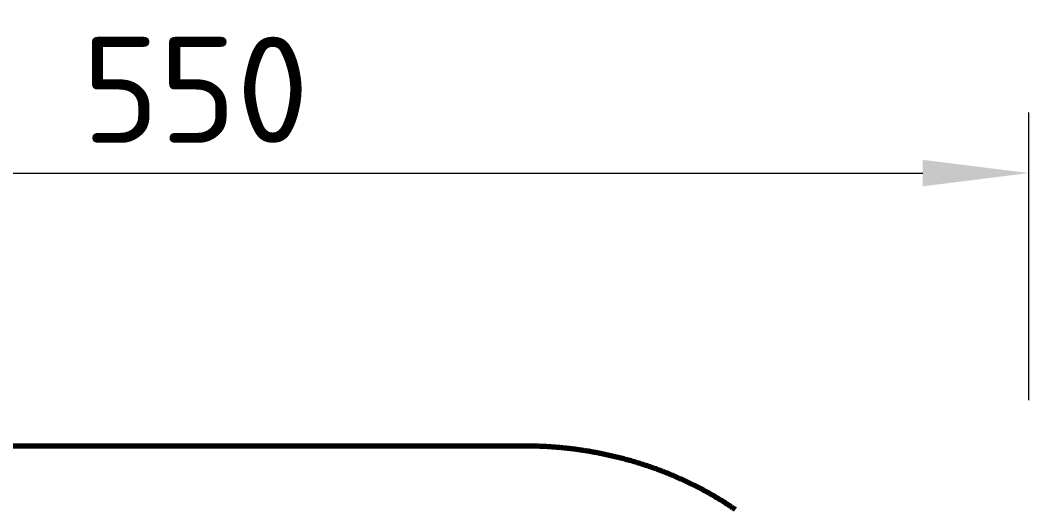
# Model space of a CAD drawing. Header units: millimetres. Extents: x 0 to 2382, y 0 to 420.
# Drawn here: x 153.71 to 187, y 331.42 to 347.55 of the extents above; entities that cross this region are included whole.
import ezdxf

# ---------------------------------------------------------------- set-up
doc = ezdxf.new("R2010")
doc.units = ezdxf.units.MM
doc.layers.add('01-VISIBLE', color=7, linetype='CONTINUOUS', lineweight=70)
doc.layers.add('04-COTA', color=3, linetype='CONTINUOUS', lineweight=18)
doc.styles.add('ISO3098', font='isocpeur.ttf')
doc.dimstyles.new('FLAMA-IRAM', dxfattribs={"dimtxt": 3.5, "dimasz": 3.5, "dimexe": 2, "dimexo": 1.5, "dimgap": 1, "dimtad": 1, "dimdec": 1, "dimtxsty": 'ISO3098', "dimblk": 'IRAM_FLECHA', "dimblk1": 'IRAM_FLECHA', "dimblk2": 'IRAM_FLECHA', "dimcen": 2.5, "dimclrd": 256, "dimclre": 256, "dimclrt": 256, "dimazin": 3, "dimtfac": 1, "dimtmove": 0, "dimatfit": 3, "dimlwd": 18, "dimlwe": 18})

# ---------------------------------------------------------------- blocks, each defined once
blk = doc.blocks.new('IRAM_FLECHA')
blk.add_solid([(0, 0), (-1, 0.125), (-1, -0.125)])

msp = doc.modelspace()

# ---------------------------------------------------------------- linework, layer by layer
at = {"layer": '01-VISIBLE'}
msp.add_line((148.63, 333.5), (170.37, 333.5), dxfattribs=at)
msp.add_lwpolyline([(170.37, 333.5), (170.42, 333.5), (170.47, 333.5), (170.52, 333.499), (170.57, 333.498), (170.62, 333.498), (170.67, 333.496), (170.72, 333.495), (170.77, 333.494), (170.82, 333.492), (170.87, 333.49), (170.92, 333.488), (170.97, 333.486), (171.02, 333.483), (171.07, 333.481), (171.12, 333.478), (171.17, 333.475), (171.22, 333.472), (171.27, 333.468), (171.32, 333.465), (171.37, 333.461), (171.42, 333.457), (171.47, 333.453), (171.52, 333.448), (171.57, 333.444), (171.619, 333.439), (171.669, 333.434), (171.719, 333.429), (171.769, 333.423), (171.819, 333.418), (171.868, 333.412), (171.918, 333.406), (171.968, 333.4), (172.017, 333.394), (172.067, 333.387), (172.117, 333.38), (172.166, 333.373), (172.216, 333.366), (172.265, 333.359), (172.315, 333.351), (172.364, 333.344), (172.414, 333.336), (172.463, 333.328), (172.512, 333.319), (172.562, 333.311), (172.611, 333.302), (172.66, 333.293), (172.709, 333.284), (172.759, 333.275), (172.808, 333.265), (172.857, 333.256), (172.906, 333.246), (172.955, 333.236), (173.004, 333.226), (173.053, 333.215), (173.102, 333.204), (173.151, 333.194), (173.2, 333.183), (173.248, 333.171), (173.297, 333.16), (173.346, 333.148), (173.394, 333.136), (173.443, 333.124), (173.492, 333.112), (173.54, 333.1), (173.589, 333.087), (173.637, 333.074), (173.685, 333.061), (173.734, 333.048), (173.782, 333.035), (173.83, 333.021), (173.878, 333.008), (173.926, 332.994), (173.974, 332.979), (174.022, 332.965), (174.07, 332.951), (174.118, 332.936), (174.166, 332.921), (174.213, 332.906), (174.261, 332.891), (174.309, 332.875), (174.356, 332.859), (174.404, 332.843), (174.451, 332.827), (174.498, 332.811), (174.546, 332.795), (174.593, 332.778), (174.64, 332.761), (174.687, 332.744), (174.734, 332.727), (174.781, 332.709), (174.828, 332.692), (174.875, 332.674), (174.921, 332.656), (174.968, 332.638), (175.015, 332.619), (175.061, 332.601), (175.107, 332.582), (175.154, 332.563), (175.2, 332.544), (175.246, 332.524), (175.292, 332.505), (175.338, 332.485), (175.384, 332.465), (175.43, 332.445), (175.476, 332.424), (175.521, 332.404), (175.567, 332.383), (175.612, 332.362), (175.658, 332.341), (175.703, 332.32), (175.748, 332.298), (175.793, 332.277), (175.838, 332.255), (175.883, 332.233), (175.928, 332.211), (175.973, 332.188), (176.018, 332.165), (176.062, 332.143), (176.107, 332.12), (176.151, 332.096), (176.195, 332.073), (176.239, 332.049), (176.283, 332.026), (176.327, 332.002), (176.371, 331.978), (176.415, 331.953), (176.459, 331.929), (176.502, 331.904), (176.546, 331.879), (176.589, 331.854), (176.632, 331.829), (176.675, 331.803), (176.718, 331.778), (176.761, 331.752), (176.804, 331.726), (176.846, 331.699), (176.889, 331.673), (176.931, 331.646), (176.974, 331.62), (177.016, 331.593), (177.058, 331.566), (177.1, 331.538), (177.142, 331.511), (177.183, 331.483), (177.225, 331.455), (177.266, 331.427), (177.308, 331.399)], dxfattribs=at)

# ---------------------------------------------------------------- dimensions: what is measured, and where the dimension line sits
at = {"layer": '04-COTA'}
msp.add_linear_dim(base=(132, 342.5), p1=(132, 333.5), p2=(187, 333.5), dimstyle='FLAMA-IRAM', override={"dimlfac": 10}, dxfattribs=at).render()

doc.saveas('drawing.dxf')
